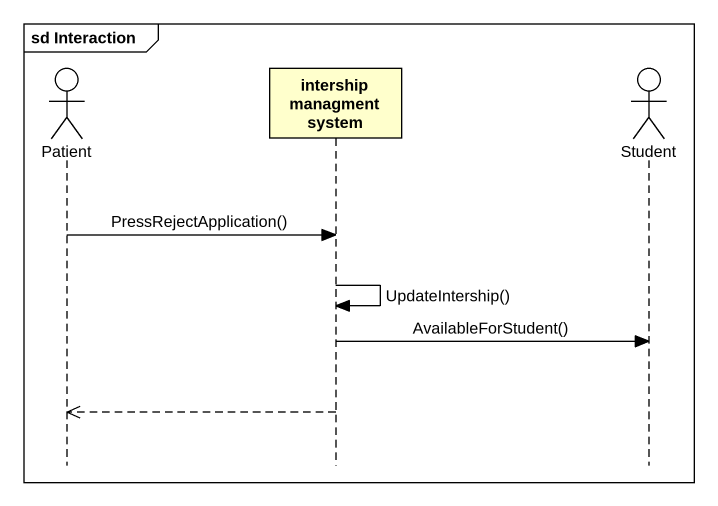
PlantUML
@startuml
mainframe sd Interaction
hide footbox
actor Patient
participant "intership managment system" as intership_managment_system
actor Student

Patient -> intership_managment_system : PressRejectApplication()
intership_managment_system -> intership_managment_system : UpdateIntership()
intership_managment_system -> Student : AvailableForStudent()
intership_managment_system -->> Patient
@enduml
